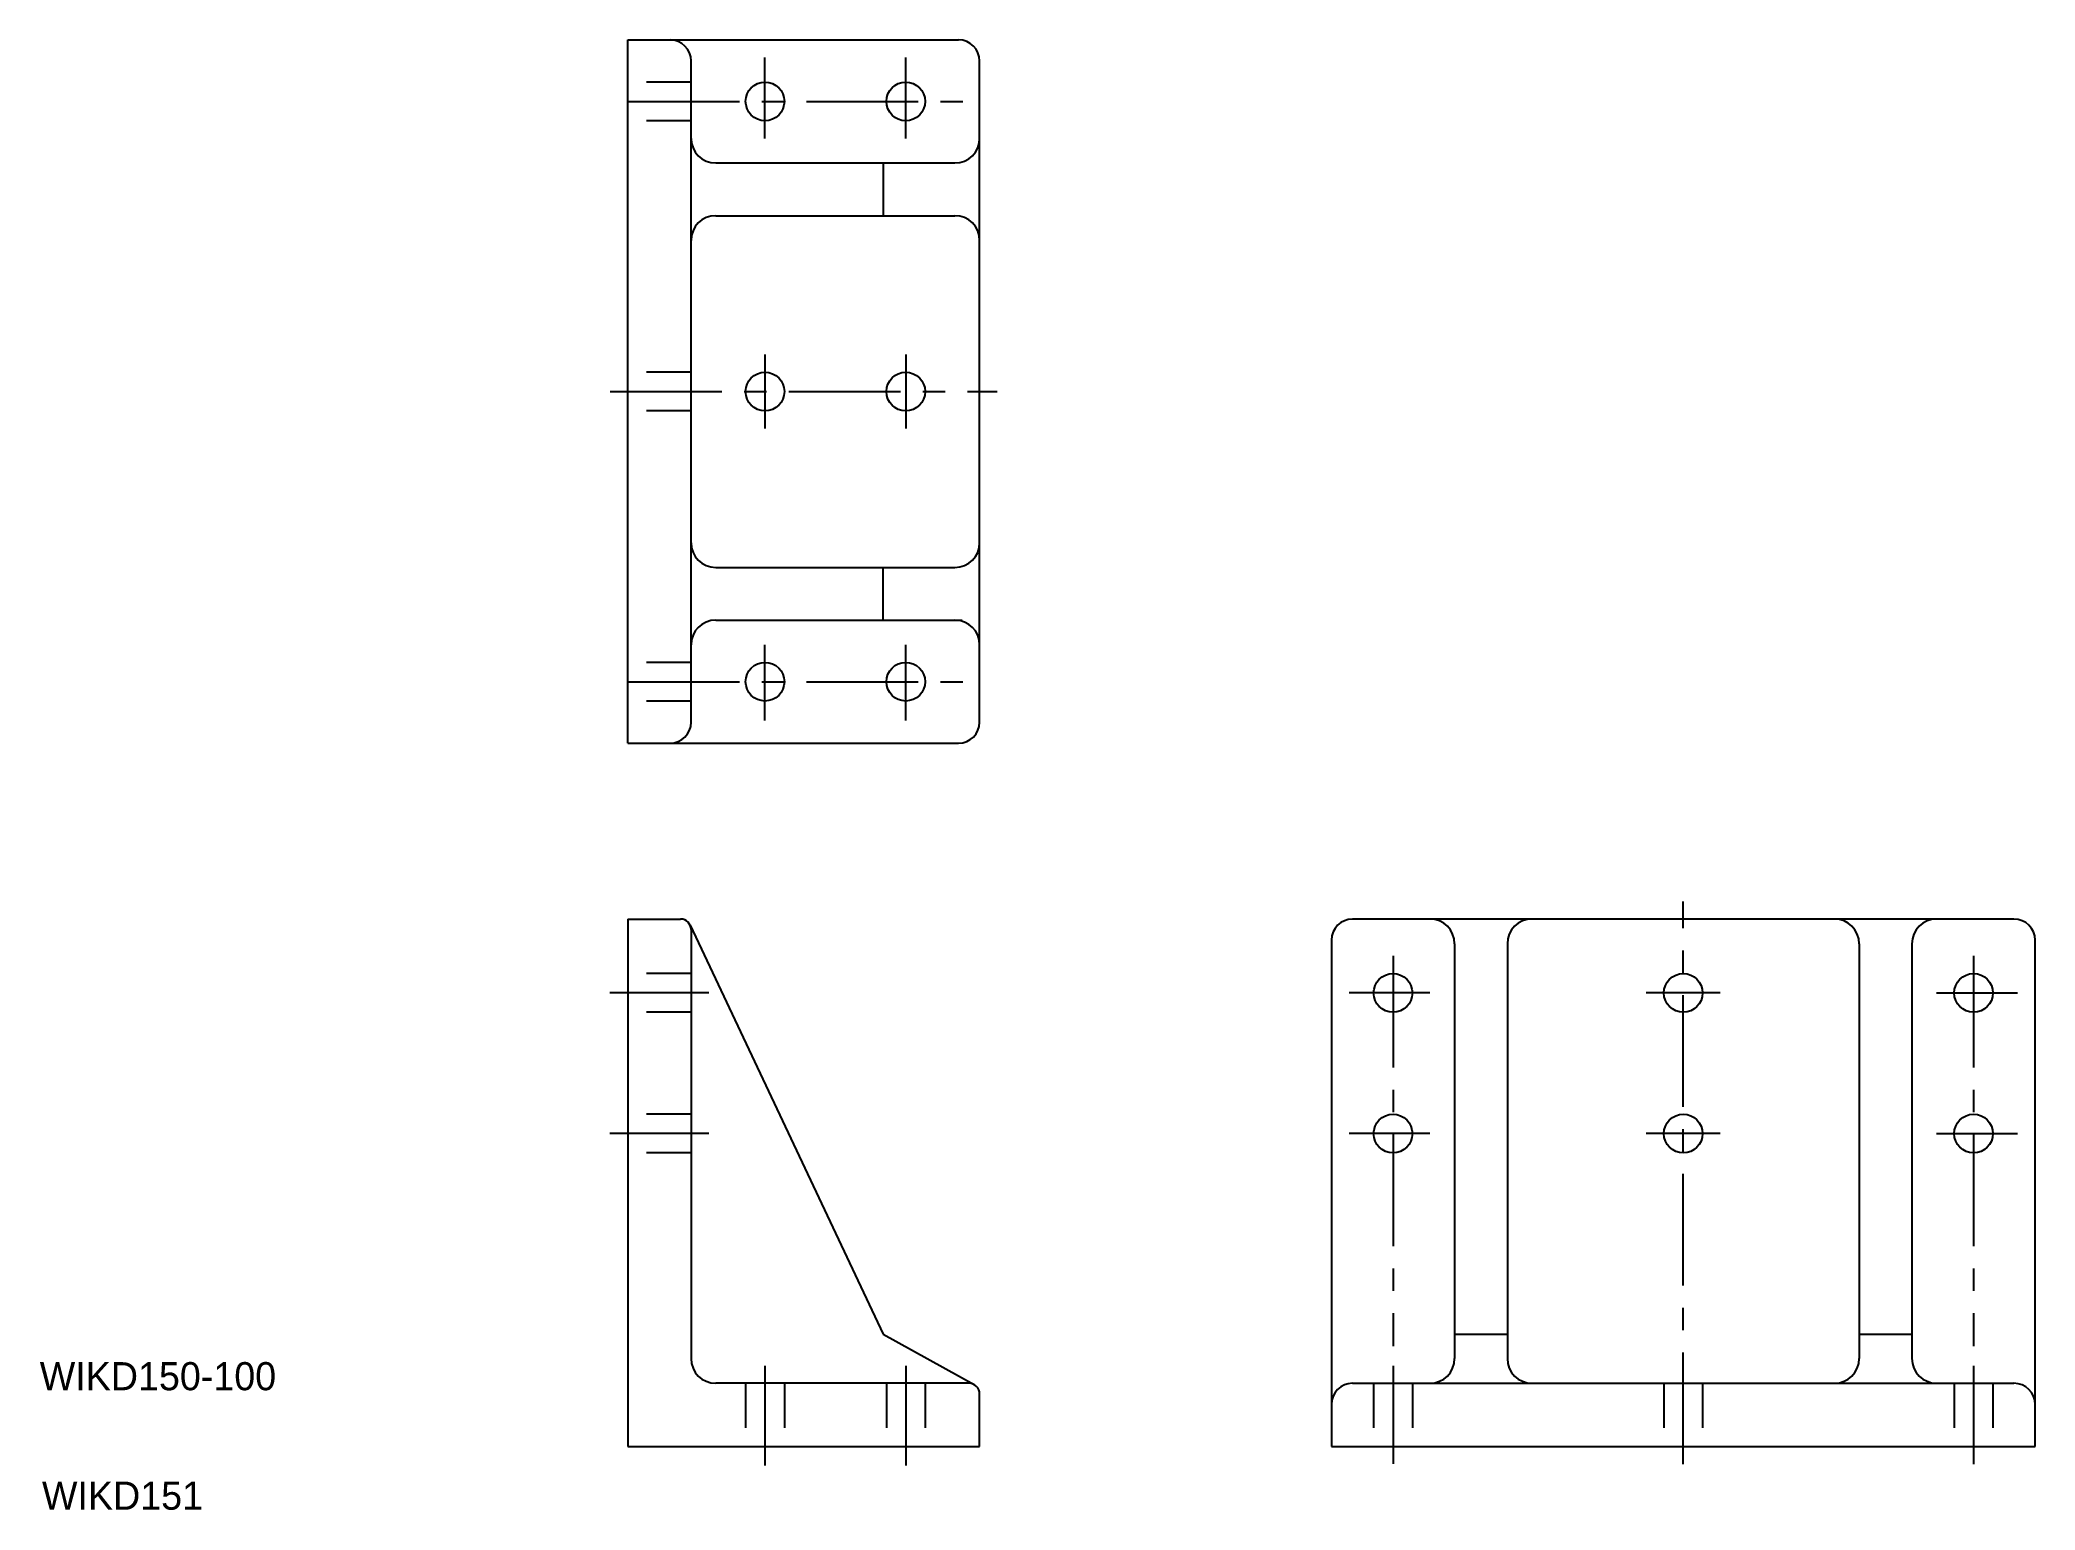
# Model space of a CAD drawing. Extents: x 300 to 867, y 391 to 809.
import ezdxf

# ---------------------------------------------------------------- set-up
doc = ezdxf.new("R2010")
doc.units = 0
doc.linetypes.add('CENTER', pattern=[50.8, 31.75, -6.35, 6.35, -6.35])
doc.linetypes.add('DASHED', pattern=[19.05, 12.7, -6.35])
doc.layers.get('0').update_dxf_attribs({"linetype": 'CONTINUOUS'})
doc.layers.add('CENTER', color=1, linetype='CENTER')

msp = doc.modelspace()

# ---------------------------------------------------------------- linework, layer by layer
at = {"color": 7, "linetype": 'CONTINUOUS'}
for p, q in [((467.15, 608.8), (467.15, 808.8)), ((467.15, 808.8), (561.15, 808.8)), ((485.15, 614.8), (485.15, 802.8)), ((567.15, 614.8), (567.15, 802.8)), ((492.15, 773.8), (560.15, 773.8)), ((539.75, 773.8), (539.75, 758.8)), ((492.15, 758.8), (560.15, 758.8)), ((492.15, 658.8), (560.15, 658.8)), ((539.75, 643.8), (539.75, 658.8)), ((492.15, 643.8), (562.15, 643.8)), ((546.15, 643.8), (560.15, 643.8)), ((467.15, 608.8), (561.15, 608.8)), ((467.15, 558.8), (467.15, 408.8)), ((467.15, 558.8), (482.15, 558.8)), ((484.86, 557.08), (539.75, 440.8)), ((485.15, 555.8), (485.15, 433.8)), ((861.15, 558.8), (673.15, 558.8)), ((667.15, 552.8), (667.15, 408.8)), ((702.15, 551.8), (702.15, 433.8)), ((717.15, 551.8), (717.15, 433.8)), ((817.15, 551.8), (817.15, 433.8)), ((832.15, 551.8), (832.15, 433.8)), ((867.15, 408.8), (867.15, 552.8)), ((539.75, 440.8), (565.61, 426.42)), ((702.15, 440.8), (717.15, 440.8)), ((817.15, 440.8), (832.15, 440.8)), ((564.15, 426.8), (492.15, 426.8)), ((673.15, 426.8), (861.15, 426.8)), ((567.15, 408.8), (567.15, 423.8)), ((467.15, 408.8), (567.15, 408.8)), ((667.15, 408.8), (867.15, 408.8))]:
    msp.add_line(p, q, dxfattribs=at)
at = {"color": 3, "linetype": 'DASHED'}
for p, q in [((485.15, 796.8), (467.15, 796.8)), ((485.15, 785.8), (467.15, 785.8)), ((485.15, 714.3), (467.15, 714.3)), ((485.15, 703.3), (467.15, 703.3)), ((485.15, 631.8), (467.15, 631.8)), ((485.15, 620.8), (467.15, 620.8)), ((485.15, 543.3), (467.15, 543.3)), ((485.15, 532.3), (467.15, 532.3)), ((485.15, 503.3), (467.15, 503.3)), ((485.15, 492.3), (467.15, 492.3)), ((500.65, 426.8), (500.65, 408.8)), ((511.65, 426.8), (511.65, 408.8)), ((540.65, 426.8), (540.65, 408.8)), ((551.65, 426.8), (551.65, 408.8)), ((679.15, 426.8), (679.15, 408.8)), ((690.15, 426.8), (690.15, 408.8)), ((761.65, 426.8), (761.65, 408.8)), ((772.65, 426.8), (772.65, 408.8)), ((844.15, 426.8), (844.15, 408.8)), ((855.15, 426.8), (855.15, 408.8))]:
    msp.add_line(p, q, dxfattribs=at)
at = {"color": 7, "linetype": 'CONTINUOUS'}
for centre in [(506.15, 791.3), (546.15, 791.3), (506.15, 708.8), (546.15, 708.8), (506.15, 626.3), (546.15, 626.3), (684.65, 537.8), (767.15, 537.8), (849.65, 537.8), (684.65, 497.8), (767.15, 497.8), (849.65, 497.8)]:
    msp.add_circle(centre, 5.5, dxfattribs=at)
for centre, radius, start, end in [((479.15, 802.8), 6, 0, 90), ((561.15, 802.8), 6, 0, 90), ((492.15, 780.8), 7, 180, 270), ((560.15, 780.8), 7, 270, 0), ((492.15, 751.8), 7, 90, 180), ((560.15, 751.8), 7, 0, 90), ((492.15, 665.8), 7, 180, 270), ((560.15, 665.8), 7, 270, 0), ((492.15, 636.8), 7, 90, 180), ((560.15, 636.8), 7, 0, 90), ((479.15, 614.8), 6, 270, 0), ((561.15, 614.8), 6, 270, 0), ((482.15, 555.8), 3, 0, 90), ((673.15, 552.8), 6, 90, 180), ((695.15, 551.8), 7, 0, 90), ((724.15, 551.8), 7, 90, 180), ((810.15, 551.8), 7, 360, 90), ((839.15, 551.8), 7, 90, 180), ((861.15, 552.8), 6, 0, 90), ((490.15, 431.8), 5, 180, 180), ((492.15, 433.8), 7, 180, 270), ((695.15, 433.8), 7, 270, 0), ((724.15, 433.8), 7, 180, 270), ((810.15, 433.8), 7, 270, 360), ((839.15, 433.8), 7, 180, 270), ((564.15, 423.8), 3, 0, 90), ((673.15, 420.8), 6, 90, 180), ((861.15, 420.8), 6, 0, 90)]:
    msp.add_arc(centre, radius, start, end, dxfattribs=at)
at = {"layer": 'CENTER', "color": 1, "linetype": 'CENTER'}
for p, q in [((506.15, 780.8), (506.15, 803.8)), ((546.15, 780.8), (546.15, 803.8)), ((467.15, 791.3), (567.15, 791.3)), ((462.15, 708.8), (572.15, 708.8)), ((506.15, 615.3), (506.15, 636.8)), ((546.15, 615.3), (546.15, 636.8)), ((467.15, 626.3), (567.15, 626.3)), ((767.15, 403.8), (767.15, 563.8)), ((684.65, 548.3), (684.65, 437.3)), ((849.65, 548.3), (849.65, 437.3)), ((490.15, 537.8), (462.02, 537.8)), ((695.15, 537.8), (672.15, 537.8)), ((777.65, 537.8), (756.65, 537.8)), ((839.15, 537.8), (862.15, 537.8)), ((490.15, 497.8), (462.02, 497.8)), ((695.15, 497.8), (672.15, 497.8)), ((777.65, 497.8), (756.65, 497.8)), ((839.15, 497.8), (862.15, 497.8)), ((506.15, 431.8), (506.15, 403.44)), ((546.15, 431.8), (546.15, 403.44)), ((684.65, 431.8), (684.65, 403.84)), ((849.65, 431.8), (849.65, 403.8))]:
    msp.add_line(p, q, dxfattribs=at)
at = {"layer": 'CENTER', "color": 1, "linetype": 'CONTINUOUS'}
for p, q in [((506.15, 719.3), (506.15, 698.3)), ((546.15, 719.3), (546.15, 698.3))]:
    msp.add_line(p, q, dxfattribs=at)

# ---------------------------------------------------------------- texts
at = {"color": 7, "linetype": 'CONTINUOUS'}
for s, p in [('WIKD150-100', (300.01, 424.81)), ('WIKD151', (300.64, 390.84))]:
    msp.add_text(s, height=8, dxfattribs=at).set_placement(p)

doc.saveas('drawing.dxf')
